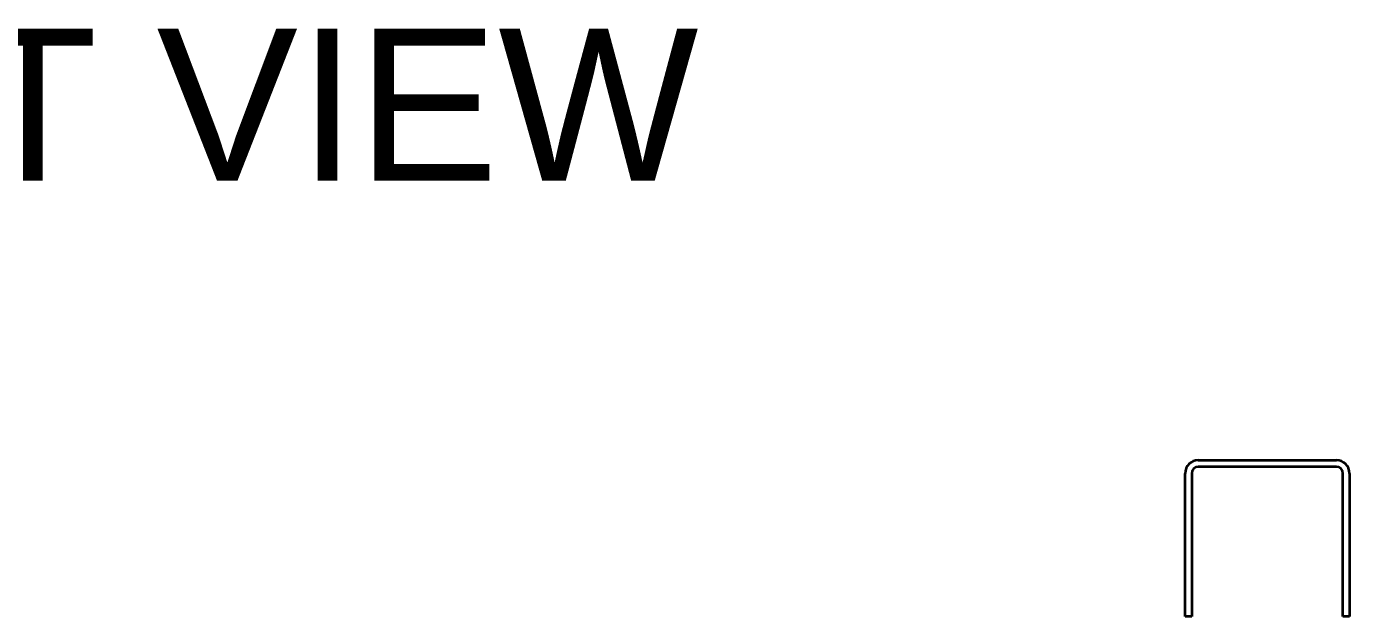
# Model space of a CAD drawing. Header units: millimetres. Extents: x -116965 to 323937, y 291661 to 566926.
# Drawn here: x -25122.5 to -24720.2, y 326049 to 326228.3 of the extents above; entities that cross this region are included whole.
import ezdxf

# ---------------------------------------------------------------- set-up
doc = ezdxf.new("R2010")
doc.units = ezdxf.units.MM
doc.layers.get('0').update_dxf_attribs({"lineweight": 18})
doc.layers.add('Visible Edges(Schneider)', color=7, linetype='Continuous', lineweight=35)
doc.styles.get("Standard").update_dxf_attribs({"font": 'arial.ttf'})

msp = doc.modelspace()

# ---------------------------------------------------------------- linework, layer by layer
at = {"layer": 'Visible Edges(Schneider)'}
for p, q in [((-24766.237237, 326096.519279), (-24724.237237, 326096.519279)), ((-24770.237237, 326049.019279), (-24770.237237, 326092.519279)), ((-24768.237237, 326092.519279), (-24768.237237, 326049.019279)), ((-24724.237237, 326094.519279), (-24766.237237, 326094.519279)), ((-24722.237237, 326049.019279), (-24722.237237, 326092.519279)), ((-24720.237237, 326092.519279), (-24720.237237, 326049.019279)), ((-24768.237237, 326049.019279), (-24770.237237, 326049.019279)), ((-24720.237237, 326049.019279), (-24722.237237, 326049.019279))]:
    msp.add_line(p, q, dxfattribs=at)
for centre, radius, start, end in [((-24766.237237, 326092.519279), 4, 90, 180), ((-24724.237237, 326092.519279), 4, 0, 90), ((-24766.237237, 326092.519279), 2, 90, 180), ((-24724.237237, 326092.519279), 2, 0, 90)]:
    msp.add_arc(centre, radius, start, end, dxfattribs=at)

# ---------------------------------------------------------------- texts
at = {"color": 7, "linetype": 'Continuous', "insert": (-25120.550475, 326227.589048), "char_height": 46.1538462, "width": 677.78226914, "attachment_point": 2, "line_spacing_factor": 0.9}
msp.add_mtext('FRONT VIEW', dxfattribs=at)

doc.saveas('drawing.dxf')
